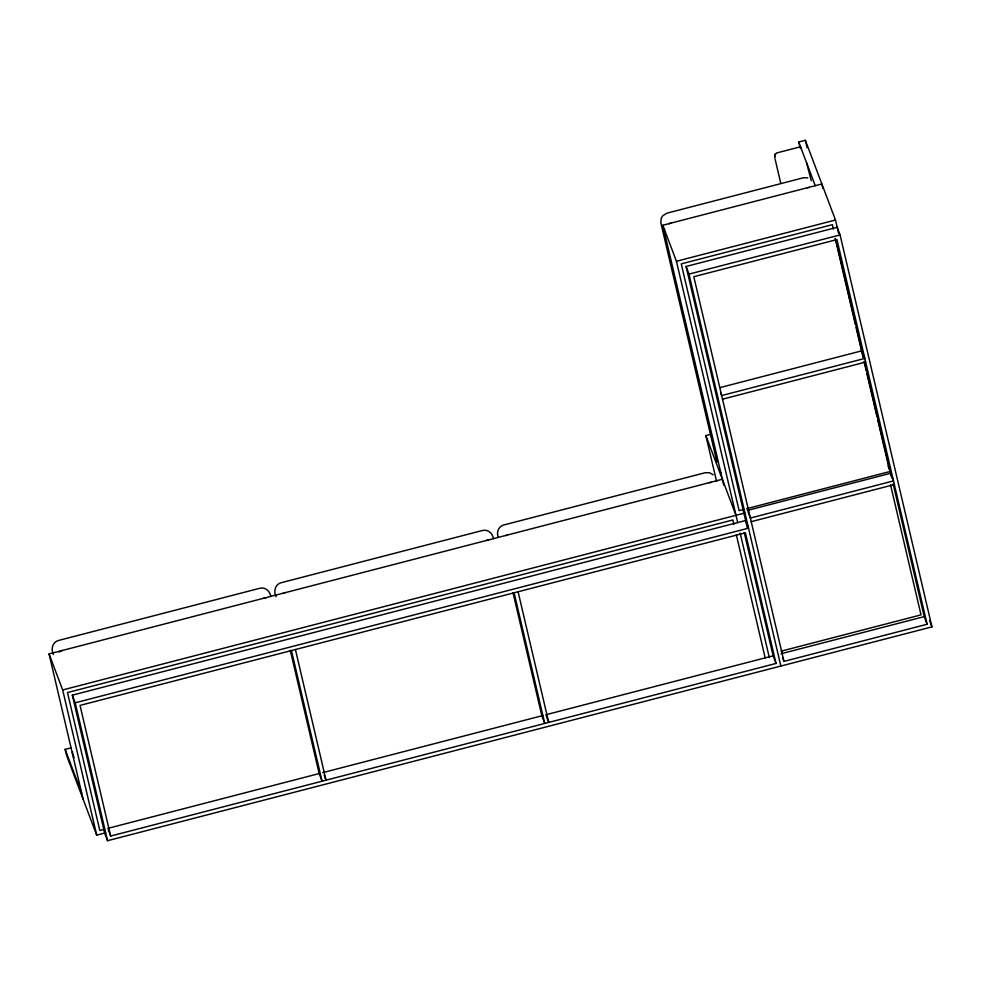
<?xml version="1.0" encoding="UTF-8"?>
<svg xmlns="http://www.w3.org/2000/svg" width="981" height="981" viewBox="0 0 981 981"><rect width="100%" height="100%" fill="white"/><g stroke="black" fill="none" stroke-linecap="round" stroke-linejoin="round"><path stroke-width="1.47" d="M800.128 147.947L798.73 142.012L805.364 140.295L835.481 220.014L838.62 233.392M800.803 147.469L800.41 146.807L776.707 152.95L774.585 155.268L774.929 158.346M723.757 485.19L662.813 225.238L821.87 183.974L822.912 188.438M662.813 225.238L676.436 261.277L835.481 220.014M747.375 527.913L686.087 266.476L837.185 227.273L840.079 234.925L931.95 626.859L107.542 840.705L104.648 833.065L72.324 695.161L745.634 520.506L748.528 528.146L75.206 702.801L72.324 695.161M686.087 266.476L688.981 274.116L840.079 234.925M720.25 387.532L861.919 350.793L864.813 358.433L721.66 395.564L720.704 393.013M722.519 399.193L865.659 362.063M716.62 481.499L705.854 435.576L710.281 434.436M83.078 799.086L49.05 653.922L722.359 479.268M743.549 509.495L739.11 510.647L681.268 263.877L832.366 224.674L833.409 229.137M746.516 508.722L890.208 471.456L888.112 465.914M747.485 510.402L890.638 473.271L893.519 480.911L750.379 518.042L747.963 511.677M49.05 653.922L62.674 689.962L744.824 513.014M751.225 521.671L894.378 484.54M105.592 832.82L96.702 835.125L66.573 755.395L65.151 749.349L71.086 747.816M781.109 651.176L921.012 614.879L890.515 484.773M104.268 829.313L99.817 830.466L67.493 692.561L732.856 519.967L733.898 524.418M107.775 828.405L319.683 773.433M322.651 772.66L542.898 715.529M108.253 829.681L110.669 836.045L776.02 663.45L773.138 655.811L545.865 714.769L548.71 722.421L518.091 591.776M781.084 653.751L924.237 616.62L927.119 624.259L783.978 661.39L782.531 657.564M807.755 177.831L803.451 177.757L666.945 213.171L662.886 215.661L661.182 218.162L660.814 222.675L716.964 462.186M713.162 474.792L709.57 472.768L705.278 472.707L503.829 524.97C498.471 526.331 496.079 532.56 498.385 537.441M798.73 142.012L815.236 185.691M862.777 354.411L863.734 356.961M929.547 620.483L931.95 626.859M705.854 435.576L735.983 515.307M493.455 538.692C492.658 533.48 488.06 529.102 482.603 530.463L281.155 582.726C275.06 584.259 273.441 591.518 276.066 596.693M270.793 596.448C269.996 591.236 265.397 586.871 259.94 588.232L58.48 640.483C52.385 642.015 50.767 649.275 53.391 654.45M324.122 775.088L326.048 780.177L295.416 649.532M74.102 757.639L72.533 753.469A8.265 3.495 -13.2 0 1 72.766 751.838M65.151 749.349L81.656 793.04M806.578 162.76L811.262 180.737M927.119 624.259L836.952 239.585L693.8 276.716L783.978 661.39M835.812 239.389L863.415 357.182M864.42 361.449L891.729 477.955M893.127 483.915L924.237 616.62M835.162 238.297L855.371 324.527M856.07 327.495L863.035 357.231M864.089 361.682L866.174 370.61M866.873 373.577L876.977 416.692M877.676 419.66L889.178 468.722M805.364 140.295L807.105 147.714M775.186 159.498L780.766 183.3M688.981 274.116L780.851 666.05M776.02 663.45L745.401 532.806L80.037 705.4L110.669 836.045M744.248 532.585L773.138 655.811M676.436 261.277L737.724 522.714M740.152 533.088L769.312 657.503M736.339 534.792L765.18 657.871M514.118 592.806L544.737 723.451L541.855 715.799L512.965 592.585M291.443 650.562L322.062 781.207L319.181 773.568L290.29 650.342M75.206 702.801L107.542 840.705M62.674 689.962L96.702 835.125M664.505 232.448A8.204 7.419 -20.7 0 1 664.566 229.1M669.054 223.803A8.204 7.419 -20.7 0 1 670.771 223.165M721.219 473.516A8.265 7.48 -20.7 0 1 720.655 471.947M807.277 187.763A8.228 7.443 -20.7 0 1 809.399 187.469M59.032 652.083A8.204 7.419 -20.7 0 1 62.306 650.489M263.766 598.226A8.228 7.443 -20.7 0 1 265.876 597.944M486.429 540.47A8.228 7.443 -20.7 0 1 488.55 540.175M283.251 593.358A8.204 7.419 -20.7 0 1 284.981 592.72M709.104 482.701A8.228 7.443 -20.7 0 1 711.225 482.419M505.926 535.601A8.204 7.419 -20.7 0 1 507.655 534.964M774.769 154.814L774.647 156.788L775.248 153.894L774.769 154.814"/></g></svg>
